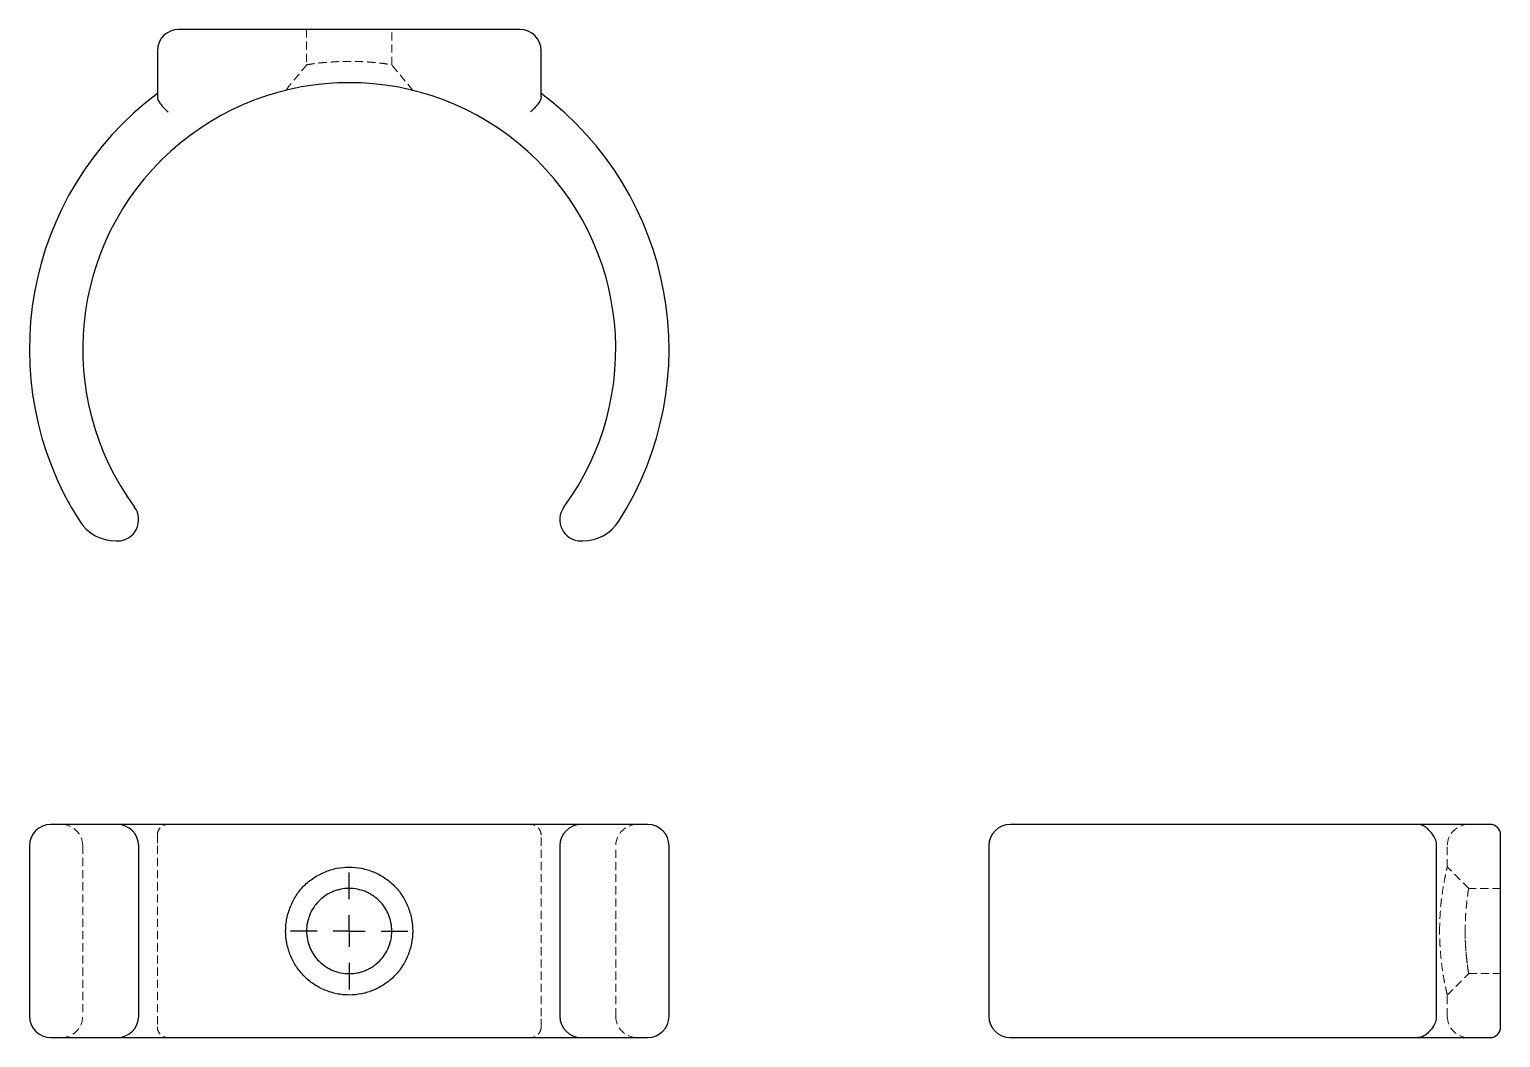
# Model space of a CAD drawing. Header units: millimetres. Extents: x 33 to 263, y 40 to 198.
import ezdxf

# ---------------------------------------------------------------- set-up
doc = ezdxf.new("R2010")
doc.units = ezdxf.units.MM
doc.linetypes.add('HIDDEN', pattern=[1.905, 1.27, -0.635])
doc.layers.add('10', color=7, linetype='Continuous')

# ---------------------------------------------------------------- blocks, each defined once
blk = doc.blocks.new('SW_CENTERMARKSYMBOL_0')
at = {"layer": '10', "color": 0}
for p, q in [((0, 5), (0, 9.17)), ((0, 0), (0, 2.5)), ((-5, 0), (-9.17, 0)), ((0, 0), (-2.5, 0)), ((0, 0), (0, -2.5)), ((0, 0), (2.5, 0)), ((5, 0), (9.17, 0)), ((0, -5), (0, -9.17))]:
    blk.add_line(p, q, dxfattribs=at)

msp = doc.modelspace()

# ---------------------------------------------------------------- linework, layer by layer
at = {"color": 7, "linetype": 'Continuous', "lineweight": 25}
for p, q in [((109.67, 198), (56.33, 198)), ((53, 194.67), (53, 187.44)), ((113, 187.44), (113, 194.67)), ((46.49, 118), (46.75, 118)), ((119.25, 118), (119.51, 118)), ((43.68, 73.67), (36.33, 73.67)), ((46.49, 73.67), (43.68, 73.67)), ((46.75, 73.67), (46.49, 73.67)), ((119.25, 73.67), (46.75, 73.67)), ((119.51, 73.67), (119.25, 73.67)), ((122.32, 73.67), (119.51, 73.67)), ((129.67, 73.67), (122.32, 73.67)), ((187.87, 73.67), (186.33, 73.67)), ((250.08, 73.67), (187.87, 73.67)), ((259.67, 73.67), (250.08, 73.67)), ((261.33, 73.67), (259.67, 73.67)), ((263, 42), (263, 72)), ((33, 70.33), (33, 43.67)), ((50.09, 43.67), (50.09, 70.33)), ((115.91, 70.33), (115.91, 43.67)), ((133, 43.67), (133, 70.33)), ((183, 70.33), (183, 43.67)), ((253, 43.67), (253, 70.33)), ((36.33, 40.33), (43.68, 40.33)), ((43.68, 40.33), (46.49, 40.33)), ((46.49, 40.33), (46.75, 40.33)), ((46.75, 40.33), (119.25, 40.33)), ((119.25, 40.33), (119.51, 40.33)), ((119.51, 40.33), (122.32, 40.33)), ((122.32, 40.33), (129.67, 40.33)), ((186.33, 40.33), (187.87, 40.33)), ((187.87, 40.33), (250.08, 40.33)), ((250.08, 40.33), (259.67, 40.33)), ((259.67, 40.33), (261.33, 40.33))]:
    msp.add_line(p, q, dxfattribs=at)
at = {"color": 7, "linetype": 'HIDDEN', "lineweight": 18}
for p, q in [((76.32, 198), (76.32, 192.46)), ((89.66, 192.46), (89.66, 198)), ((92.95, 188.44), (89.63, 192.5)), ((41.33, 70.33), (41.33, 43.67)), ((53, 70.33), (53, 43.67)), ((113, 43.67), (113, 70.33)), ((124.67, 43.67), (124.67, 70.33)), ((254.67, 66.97), (254.67, 70.33)), ((258.03, 63.64), (254.68, 66.99)), ((263, 63.67), (258, 63.67)), ((253.47, 57.2), (253.47, 56.97)), ((254.65, 46.97), (258.03, 50.36)), ((258, 50.33), (263, 50.33)), ((254.67, 43.67), (254.67, 47.01))]:
    msp.add_line(p, q, dxfattribs=at)
at = {"color": 7, "linetype": 'Continuous', "lineweight": 25}
for centre, radius, start, end in [((56.33, 194.67), 3.33, 90, 180), ((109.67, 194.67), 3.33, 0, 90), ((83, 148), 41.67, 323.6588, 216.3412), ((83, 148), 50, 126.8699, 212.579), ((83, 148), 50, 327.421, 53.1301), ((46.75, 121.33), 3.33, 270, 36.3412), ((119.25, 121.33), 3.33, 143.6588, 270), ((46.49, 124.67), 6.67, 212.579, 270), ((119.51, 124.67), 6.67, 270, 327.421), ((36.33, 70.33), 3.33, 90, 180), ((46.75, 70.33), 3.33, 0, 90), ((119.25, 70.33), 3.33, 90, 180), ((129.67, 70.33), 3.33, 0, 90), ((186.33, 70.33), 3.33, 90, 180), ((261.33, 72), 1.67, 0, 90), ((36.33, 43.67), 3.33, 180, 270), ((46.75, 43.67), 3.33, 270, 0), ((119.25, 43.67), 3.33, 180, 270), ((129.67, 43.67), 3.33, 270, 0), ((186.33, 43.67), 3.33, 180, 270), ((261.33, 42), 1.67, 270, 0)]:
    msp.add_arc(centre, radius, start, end, dxfattribs=at)
at = {"color": 7, "linetype": 'HIDDEN', "lineweight": 18}
for centre, start, end in [((38, 70.33), 0, 90), ((128, 70.33), 90, 180), ((258, 70.33), 90, 180), ((38, 43.67), 270, 0), ((128, 43.67), 180, 270), ((258, 43.67), 180, 270)]:
    msp.add_arc(centre, 3.33, start, end, dxfattribs=at)
for points, knots in [([(76.35, 192.5), (75.8, 191.82), (74.71, 190.48), (73.61, 189.14), (73.07, 188.48)], [0, 0, 0, 0, 0.505233, 1, 1, 1, 1]), ([(76.33, 192.46), (76.34, 192.46), (76.38, 192.47), (76.66, 192.51), (77.11, 192.59), (77.72, 192.69), (78.48, 192.77), (79.38, 192.84), (80.38, 192.91), (81.45, 192.98), (82.57, 193.01), (83.69, 193), (84.79, 192.97), (85.83, 192.91), (86.8, 192.84), (87.67, 192.75), (88.41, 192.66), (88.99, 192.57), (89.41, 192.5), (89.63, 192.47), (89.65, 192.47), (89.66, 192.46)], [0, 0, 0, 0, 0.0513333, 0.10507, 0.1573057, 0.2110166, 0.2639571, 0.3184274, 0.371482, 0.4260769, 0.4790065, 0.5335246, 0.5856249, 0.639206, 0.6918405, 0.7459804, 0.7989975, 0.8535406, 0.9067305, 0.9615154, 1, 1, 1, 1]), ([(53, 72), (53, 72.24), (53.05, 72.47), (53.24, 72.89), (53.37, 73.07), (53.68, 73.36), (53.86, 73.48), (54.16, 73.59), (54.26, 73.62), (54.46, 73.66), (54.56, 73.67), (54.67, 73.67)], [0, 0, 0, 0, 0.25, 0.25, 0.5, 0.5, 0.75, 0.75, 0.875, 0.875, 1, 1, 1, 1]), ([(113, 72), (113, 72.24), (112.95, 72.47), (112.76, 72.89), (112.63, 73.07), (112.32, 73.36), (112.14, 73.48), (111.84, 73.59), (111.74, 73.62), (111.54, 73.66), (111.44, 73.67), (111.33, 73.67)], [0, 0, 0, 0, 0.25, 0.25, 0.5, 0.5, 0.75, 0.75, 0.875, 0.875, 1, 1, 1, 1]), ([(53, 72), (53, 71.76), (53, 71.5), (53, 70.93), (53, 70.63), (53, 70.33)], [0, 0, 0, 0, 0.5, 0.5, 1, 1, 1, 1]), ([(113, 70.33), (113, 70.63), (113, 70.93), (113, 71.49), (113, 71.76), (113, 72)], [0, 0, 0, 0, 0.5, 0.5, 1, 1, 1, 1]), ([(253.47, 57), (253.47, 57.55), (253.49, 58.66), (253.59, 60.27), (253.74, 61.83), (253.93, 63.23), (254.13, 64.45), (254.32, 65.47), (254.5, 66.26), (254.61, 66.76), (254.67, 67.01), (254.66, 66.98), (254.66, 66.97)], [0, 0, 0, 0, 0.104486, 0.211976, 0.317871, 0.426893, 0.531561, 0.639184, 0.745276, 0.854573, 0.959435, 1, 1, 1, 1]), ([(258, 63.64), (258, 63.65), (258, 63.65), (257.96, 63.45), (257.91, 63.07), (257.84, 62.51), (257.75, 61.8), (257.66, 60.94), (257.57, 59.98), (257.5, 58.92), (257.47, 57.92), (257.47, 57.27), (257.46, 57)], [0, 0, 0, 0, 0.068544, 0.172578, 0.279568, 0.384668, 0.492775, 0.598639, 0.707551, 0.81376, 0.923154, 1, 1, 1, 1]), ([(257.97, 50.52), (257.97, 50.54), (257.95, 50.62), (257.9, 50.95), (257.84, 51.49), (257.75, 52.21), (257.65, 53.06), (257.57, 54.02), (257.5, 55.08), (257.46, 56.08), (257.46, 57), (257.47, 57.52), (257.47, 57.78)], [0, 0, 0, 0, 0.028868, 0.144159, 0.257299, 0.373678, 0.487587, 0.604776, 0.719045, 0.836716, 0.919236, 1, 1, 1, 1]), ([(254.66, 47.01), (254.66, 47.02), (254.65, 47.05), (254.57, 47.42), (254.43, 48.02), (254.26, 48.87), (254.06, 49.95), (253.86, 51.23), (253.68, 52.69), (253.56, 54.18), (253.48, 55.63), (253.47, 56.54), (253.47, 57)], [0, 0, 0, 0, 0.085346, 0.191434, 0.294122, 0.39974, 0.503657, 0.61041, 0.716693, 0.826157, 0.912284, 1, 1, 1, 1]), ([(257.46, 57), (257.47, 56.63), (257.47, 55.89), (257.52, 54.82), (257.59, 53.8), (257.68, 52.87), (257.77, 52.04), (257.86, 51.36), (257.93, 50.83), (257.97, 50.49), (258.01, 50.33), (258, 50.35), (258, 50.36)], [0, 0, 0, 0, 0.10439, 0.211816, 0.316203, 0.423534, 0.529384, 0.638279, 0.744486, 0.853823, 0.95923, 1, 1, 1, 1]), ([(53, 43.67), (53, 43.37), (53, 43.07), (53, 42.51), (53, 42.24), (53, 42)], [0, 0, 0, 0, 0.5, 0.5, 1, 1, 1, 1]), ([(53, 42), (53, 41.76), (53.05, 41.53), (53.24, 41.11), (53.37, 40.93), (53.68, 40.64), (53.86, 40.52), (54.16, 40.41), (54.26, 40.38), (54.46, 40.34), (54.56, 40.33), (54.67, 40.33)], [0, 0, 0, 0, 0.25, 0.25, 0.5, 0.5, 0.75, 0.75, 0.875, 0.875, 1, 1, 1, 1]), ([(113, 42), (113, 41.76), (112.95, 41.53), (112.76, 41.11), (112.63, 40.93), (112.32, 40.64), (112.14, 40.52), (111.84, 40.41), (111.74, 40.38), (111.54, 40.34), (111.44, 40.33), (111.33, 40.33)], [0, 0, 0, 0, 0.25, 0.25, 0.5, 0.5, 0.75, 0.75, 0.875, 0.875, 1, 1, 1, 1]), ([(113, 42), (113, 42.24), (113, 42.5), (113, 43.07), (113, 43.37), (113, 43.67)], [0, 0, 0, 0, 0.5, 0.5, 1, 1, 1, 1])]:
    msp.add_open_spline(points, degree=3, knots=knots, dxfattribs=at)
at = {"color": 7, "linetype": 'Continuous', "lineweight": 25}
for points, knots in [([(53, 187.44), (53, 187.27), (53.05, 187.09), (53.24, 186.71), (53.37, 186.52), (53.68, 186.12), (53.86, 185.92), (54.16, 185.6), (54.26, 185.5), (54.46, 185.29), (54.56, 185.19), (54.67, 185.08)], [0, 0, 0, 0, 0.25, 0.25, 0.5, 0.5, 0.75, 0.75, 0.875, 0.875, 1, 1, 1, 1]), ([(113, 187.44), (113, 187.27), (112.95, 187.09), (112.76, 186.71), (112.63, 186.52), (112.32, 186.12), (112.14, 185.92), (111.84, 185.6), (111.74, 185.5), (111.54, 185.29), (111.44, 185.19), (111.33, 185.08)], [0, 0, 0, 0, 0.25, 0.25, 0.5, 0.5, 0.75, 0.75, 0.875, 0.875, 1, 1, 1, 1]), ([(252.44, 72), (252.27, 72.24), (252.09, 72.47), (251.71, 72.89), (251.52, 73.07), (251.12, 73.36), (250.92, 73.48), (250.6, 73.59), (250.5, 73.62), (250.29, 73.66), (250.19, 73.67), (250.08, 73.67)], [0, 0, 0, 0, 0.25, 0.25, 0.5, 0.5, 0.75, 0.75, 0.875, 0.875, 1, 1, 1, 1]), ([(253, 70.33), (253, 70.63), (252.95, 70.93), (252.76, 71.49), (252.62, 71.76), (252.44, 72)], [0, 0, 0, 0, 0.5, 0.5, 1, 1, 1, 1]), ([(92.92, 57), (92.92, 57.66), (92.85, 58.31), (92.66, 59.27), (92.58, 59.59), (92.39, 60.22), (92.29, 60.53), (91.92, 61.44), (91.62, 62.02), (91.09, 62.83), (90.89, 63.1), (90.48, 63.61), (90.26, 63.85), (89.57, 64.54), (89.07, 64.95), (88.26, 65.5), (87.97, 65.67), (87.4, 65.98), (87.1, 66.12), (86.5, 66.36), (86.2, 66.47), (85.57, 66.66), (85.25, 66.74), (84.28, 66.94), (83.64, 67.01), (82.33, 67.01), (81.67, 66.94), (80.39, 66.67), (79.77, 66.47), (78.86, 66.09), (78.56, 65.95), (77.99, 65.64), (77.71, 65.48), (77.17, 65.12), (76.9, 64.93), (76.4, 64.52), (76.15, 64.3), (75.46, 63.6), (75.06, 63.1), (74.53, 62.28), (74.37, 62), (74.07, 61.42), (73.93, 61.12), (73.57, 60.2), (73.38, 59.58), (73.19, 58.61), (73.14, 58.29), (73.07, 57.63), (73.06, 57.31), (73.06, 56.33), (73.13, 55.69), (73.39, 54.4), (73.57, 53.77), (73.94, 52.86), (74.07, 52.57), (74.38, 51.99), (74.55, 51.7), (75.09, 50.89), (75.5, 50.39), (76.18, 49.7), (76.42, 49.47), (76.93, 49.06), (77.19, 48.86), (78, 48.32), (78.57, 48.02), (79.48, 47.65), (79.79, 47.53), (80.41, 47.34), (80.73, 47.26), (81.36, 47.12), (81.69, 47.07), (82.34, 47.01), (82.67, 46.99), (83.65, 46.99), (84.3, 47.06), (85.58, 47.32), (86.21, 47.52), (87.42, 48.01), (87.99, 48.32), (88.8, 48.87), (89.06, 49.06), (89.57, 49.48), (89.81, 49.7), (90.26, 50.16), (90.48, 50.4), (90.89, 50.9), (91.08, 51.17), (91.62, 51.99), (91.92, 52.56), (92.29, 53.47), (92.39, 53.78), (92.58, 54.4), (92.66, 54.72), (92.85, 55.69), (92.92, 56.34), (92.92, 57)], [0, 0, 0, 0, 0.03125, 0.03125, 0.046875, 0.046875, 0.0625, 0.0625, 0.09375, 0.09375, 0.109375, 0.109375, 0.125, 0.125, 0.15625, 0.15625, 0.171875, 0.171875, 0.1875, 0.1875, 0.203125, 0.203125, 0.21875, 0.21875, 0.25, 0.25, 0.28125, 0.28125, 0.3125, 0.3125, 0.328125, 0.328125, 0.34375, 0.34375, 0.359375, 0.359375, 0.375, 0.375, 0.40625, 0.40625, 0.421875, 0.421875, 0.4375, 0.4375, 0.46875, 0.46875, 0.484375, 0.484375, 0.5, 0.5, 0.53125, 0.53125, 0.5625, 0.5625, 0.578125, 0.578125, 0.59375, 0.59375, 0.625, 0.625, 0.640625, 0.640625, 0.65625, 0.65625, 0.6875, 0.6875, 0.703125, 0.703125, 0.71875, 0.71875, 0.734375, 0.734375, 0.75, 0.75, 0.78125, 0.78125, 0.8125, 0.8125, 0.84375, 0.84375, 0.859375, 0.859375, 0.875, 0.875, 0.890625, 0.890625, 0.90625, 0.90625, 0.9375, 0.9375, 0.953125, 0.953125, 0.96875, 0.96875, 1, 1, 1, 1]), ([(89.66, 57), (89.66, 56.56), (89.61, 56.13), (89.49, 55.49), (89.43, 55.27), (89.31, 54.86), (89.23, 54.65), (88.98, 54.04), (88.78, 53.66), (88.29, 52.94), (88.01, 52.59), (87.4, 51.98), (87.06, 51.7), (86.52, 51.34), (86.33, 51.22), (85.95, 51.02), (85.75, 50.93), (85.35, 50.76), (85.14, 50.69), (84.73, 50.56), (84.51, 50.51), (83.87, 50.38), (83.43, 50.33), (82.56, 50.33), (82.12, 50.38), (81.27, 50.55), (80.85, 50.67), (80.24, 50.92), (80.04, 51.02), (79.66, 51.22), (79.47, 51.33), (78.93, 51.7), (78.59, 51.97), (77.97, 52.59), (77.7, 52.93), (77.33, 53.47), (77.22, 53.65), (77.01, 54.04), (76.92, 54.24), (76.67, 54.84), (76.54, 55.26), (76.37, 56.11), (76.33, 56.56), (76.32, 57.44), (76.37, 57.87), (76.49, 58.51), (76.55, 58.72), (76.67, 59.14), (76.75, 59.35), (77, 59.96), (77.2, 60.34), (77.69, 61.06), (77.97, 61.4), (78.58, 62.02), (78.92, 62.3), (79.46, 62.66), (79.65, 62.77), (80.04, 62.98), (80.23, 63.07), (80.64, 63.24), (80.84, 63.31), (81.26, 63.44), (81.47, 63.49), (82.12, 63.62), (82.55, 63.67), (83.42, 63.67), (83.86, 63.62), (84.72, 63.45), (85.14, 63.33), (85.74, 63.08), (85.94, 62.98), (86.33, 62.78), (86.51, 62.66), (87.05, 62.3), (87.39, 62.03), (88.01, 61.41), (88.29, 61.07), (88.65, 60.53), (88.76, 60.34), (88.97, 59.96), (89.06, 59.76), (89.32, 59.15), (89.44, 58.74), (89.61, 57.88), (89.66, 57.44), (89.66, 57)], [0, 0, 0, 0, 0.03125, 0.03125, 0.046875, 0.046875, 0.0625, 0.0625, 0.09375, 0.09375, 0.125, 0.125, 0.15625, 0.15625, 0.171875, 0.171875, 0.1875, 0.1875, 0.203125, 0.203125, 0.21875, 0.21875, 0.25, 0.25, 0.28125, 0.28125, 0.3125, 0.3125, 0.328125, 0.328125, 0.34375, 0.34375, 0.375, 0.375, 0.40625, 0.40625, 0.421875, 0.421875, 0.4375, 0.4375, 0.46875, 0.46875, 0.5, 0.5, 0.53125, 0.53125, 0.546875, 0.546875, 0.5625, 0.5625, 0.59375, 0.59375, 0.625, 0.625, 0.65625, 0.65625, 0.671875, 0.671875, 0.6875, 0.6875, 0.703125, 0.703125, 0.71875, 0.71875, 0.75, 0.75, 0.78125, 0.78125, 0.8125, 0.8125, 0.828125, 0.828125, 0.84375, 0.84375, 0.875, 0.875, 0.90625, 0.90625, 0.921875, 0.921875, 0.9375, 0.9375, 0.96875, 0.96875, 1, 1, 1, 1]), ([(252.44, 42), (252.27, 41.76), (252.09, 41.53), (251.71, 41.11), (251.52, 40.93), (251.12, 40.64), (250.92, 40.52), (250.6, 40.41), (250.5, 40.38), (250.29, 40.34), (250.19, 40.33), (250.08, 40.33)], [0, 0, 0, 0, 0.25, 0.25, 0.5, 0.5, 0.75, 0.75, 0.875, 0.875, 1, 1, 1, 1]), ([(252.44, 42), (252.62, 42.24), (252.76, 42.5), (252.95, 43.07), (253, 43.37), (253, 43.67)], [0, 0, 0, 0, 0.5, 0.5, 1, 1, 1, 1])]:
    msp.add_open_spline(points, degree=3, knots=knots, dxfattribs=at)

# ---------------------------------------------------------------- block references
at = {"layer": '10'}
msp.add_blockref('SW_CENTERMARKSYMBOL_0', (82.99, 57), dxfattribs=at)

doc.saveas('drawing.dxf')
